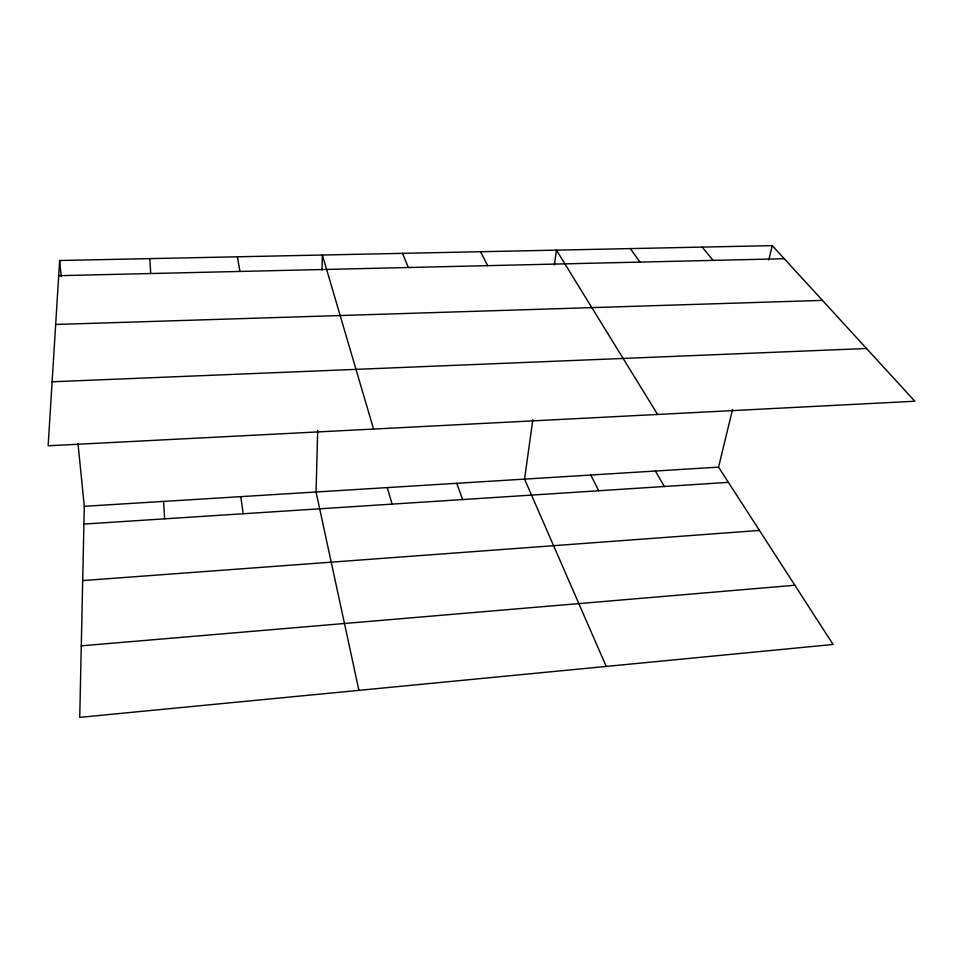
<?xml version="1.0" encoding="UTF-8"?>
<svg xmlns="http://www.w3.org/2000/svg" width="963" height="963" viewBox="0 0 963 963"><rect width="100%" height="100%" fill="white"/><g stroke="black" fill="none" stroke-linecap="round" stroke-linejoin="round"><path stroke-width="1.44" d="M78.003 443.582L84.299 506.309L79.736 717.363L833.103 644.476L718.554 467.127L732.542 409.48M317.706 430.28L316.057 491.985L358.922 690.351M321.979 269.929L322.376 255.014L373.56 429.053M59.634 260.504L48.15 445.785L914.85 401.234L772.278 245.637L59.634 260.504L61.235 276.477M532.828 419.699L524.558 479.105L606.221 666.42M554.363 264.994L556.433 250.139L657.621 414.451M768.799 259.962L772.278 245.637M81.277 645.848L794.86 585.263M82.686 580.581L759.446 530.444M83.913 524.065L728.401 482.355M84.299 506.309L718.554 467.127M52.11 381.781L866.531 348.498M55.661 324.471L822.438 300.384M58.683 275.683L784.267 258.722M702.22 247.094L713.101 260.395M630.296 248.598L639.998 262.092M655.406 471.027L664.338 486.508M480.549 251.716L487.675 265.656M590.764 475.024L598.733 490.745M402.558 253.341L408.276 267.509M456.751 483.294L462.661 499.556M387.27 487.591L392.073 504.118M237.367 256.796L239.98 271.446M240.81 496.643L243.182 513.761M149.819 258.614L150.71 273.528M163.59 501.41L164.613 518.84"/></g></svg>
